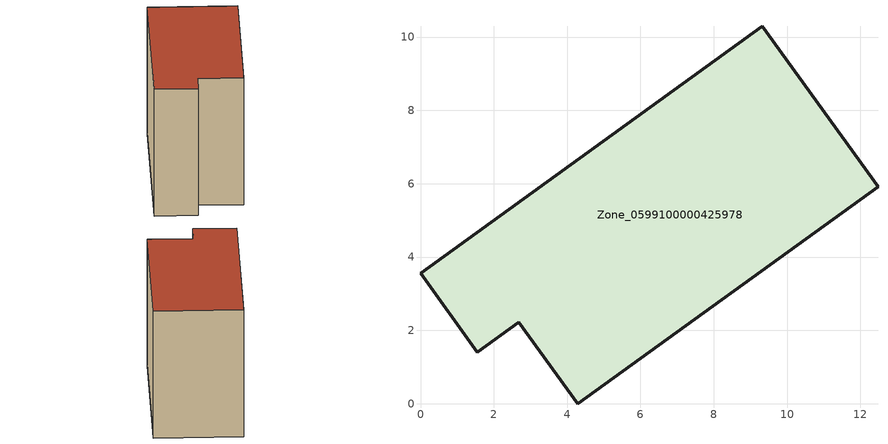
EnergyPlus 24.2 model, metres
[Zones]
Zone_0599100000425978
 floor ground (C_G): 9.31,10.29 12.48,5.92 4.29,0 2.68,2.22 1.54,1.4 0,3.56 z0
 wall outside (C_F): 12.48,5.92 9.31,10.29 0,3.56 1.54,1.4 2.68,2.22 4.29,0 12.48,5.92 z0:8.38
 roof outside (C_R): 9.31,10.29 0,3.56 1.54,1.4 2.68,2.22 4.29,0 12.48,5.92 z8.38
[BUILDING]
Pand.0599100000425978: North Axis=0; Terrain=City; Loads Convergence Tolerance Value=0.04; Temperature Convergence Tolerance Value=0.4; Solar Distribution=FullExterior; Maximum Number of Warmup Days=25; Minimum Number of Warmup Days=1
[Site:Location]
Rotterdam.The.Hague.AP_ZH_NLD Design_Conditions: Latitude=51.96; Longitude=4.45; Time Zone=1; Elevation=-4.5
[SITE:GROUNDTEMPERATURE:BUILDINGSURFACE]
18, 18, 18, 18, 18, 18, 18, 18, 18, 18, 18, 18
[MATERIAL] Thermal Absorptance=0.9; Solar Absorptance=0.7; Visible Absorptance=0.7
Name | Roughness | Thickness | Conductivity | Density | Specific Heat
G.TI.2006-2014 | MediumSmooth | 0.15 | 0.06 | 540 | 1210
F.TI.2006-2014 | Rough | 0.3 | 0.12 | 1920 | 840
R.TI.2006-2014 | MediumRough | 0.2 | 0.08 | 1500 | 1000
[CONSTRUCTION]
C_G: G.TI.2006-2014
C_F: F.TI.2006-2014
C_R: R.TI.2006-2014
[ZONE]
Zone_0599100000425978: Type=1; Multiplier=1; Ceiling Height=Autocalculate; Volume=Autocalculate; Floor Area=autocalculate; Part of Total Floor Area=Yes
[ZONEINFILTRATION:DESIGNFLOWRATE]
Infil_Zone_0599100000425978: Zone or ZoneList or Space or SpaceList=Zone_0599100000425978; Schedule=AlwaysOn; Design Flow Rate Calculation Method=Flow/Area; Flow Rate per Floor Area=0.0015; Constant Term Coefficient=1; Temperature Term Coefficient=0; Velocity Term Coefficient=0; Velocity Squared Term Coefficient=0
[HVACTEMPLATE:ZONE:IDEALLOADSAIRSYSTEM]
Zone_0599100000425978: Maximum Heating Supply Air Temperature=50; Minimum Cooling Supply Air Temperature=13; Maximum Heating Supply Air Humidity Ratio=0.0156; Minimum Cooling Supply Air Humidity Ratio=0.0077; Heating Limit=NoLimit; Cooling Limit=NoLimit; Dehumidification Control Type=ConstantSensibleHeatRatio; Cooling Sensible Heat Ratio=0.7; Dehumidification Setpoint=60; Humidification Control Type=None; Humidification Setpoint=30; Outdoor Air Method=None; Outdoor Air Flow Rate per Person=0.00944; Outdoor Air Flow Rate per Zone Floor Area=0; Outdoor Air Flow Rate per Zone=0; Demand Controlled Ventilation Type=None; Outdoor Air Economizer Type=NoEconomizer; Heat Recovery Type=None; Sensible Heat Recovery Effectiveness=0.7; Latent Heat Recovery Effectiveness=0.65
[ZONECONTROL:THERMOSTAT]
ThermostatControl_Zone_0599100000425978: Zone or ZoneList=Zone_0599100000425978; Control Type Schedule=DualSetpointControlType; Control 1=Thermostat_Zone_0599100000425978; Temperature Difference Between Cutout And Setpoint=0
[THERMOSTATSETPOINT:DUALSETPOINT]
Thermostat_Zone_0599100000425978: Heating Setpoint Temperature Schedule=HeatingSetpoint_Zone_0599100000425978; Cooling Setpoint Temperature Schedule=CoolingSetpoint_Zone_0599100000425978
[SCHEDULE:COMPACT]
HeatingSetpoint_Zone_0599100000425978: Through: 12/31, For: AllDays, Until: 24:00, 21
CoolingSetpoint_Zone_0599100000425978: Through: 12/31, For: AllDays, Until: 24:00, 24
DualSetpointControlType: Through: 12/31, For: AllDays, Until: 24:00, 4
AlwaysOn: Through: 12/31, For: AllDays, Until: 24:00, 1
